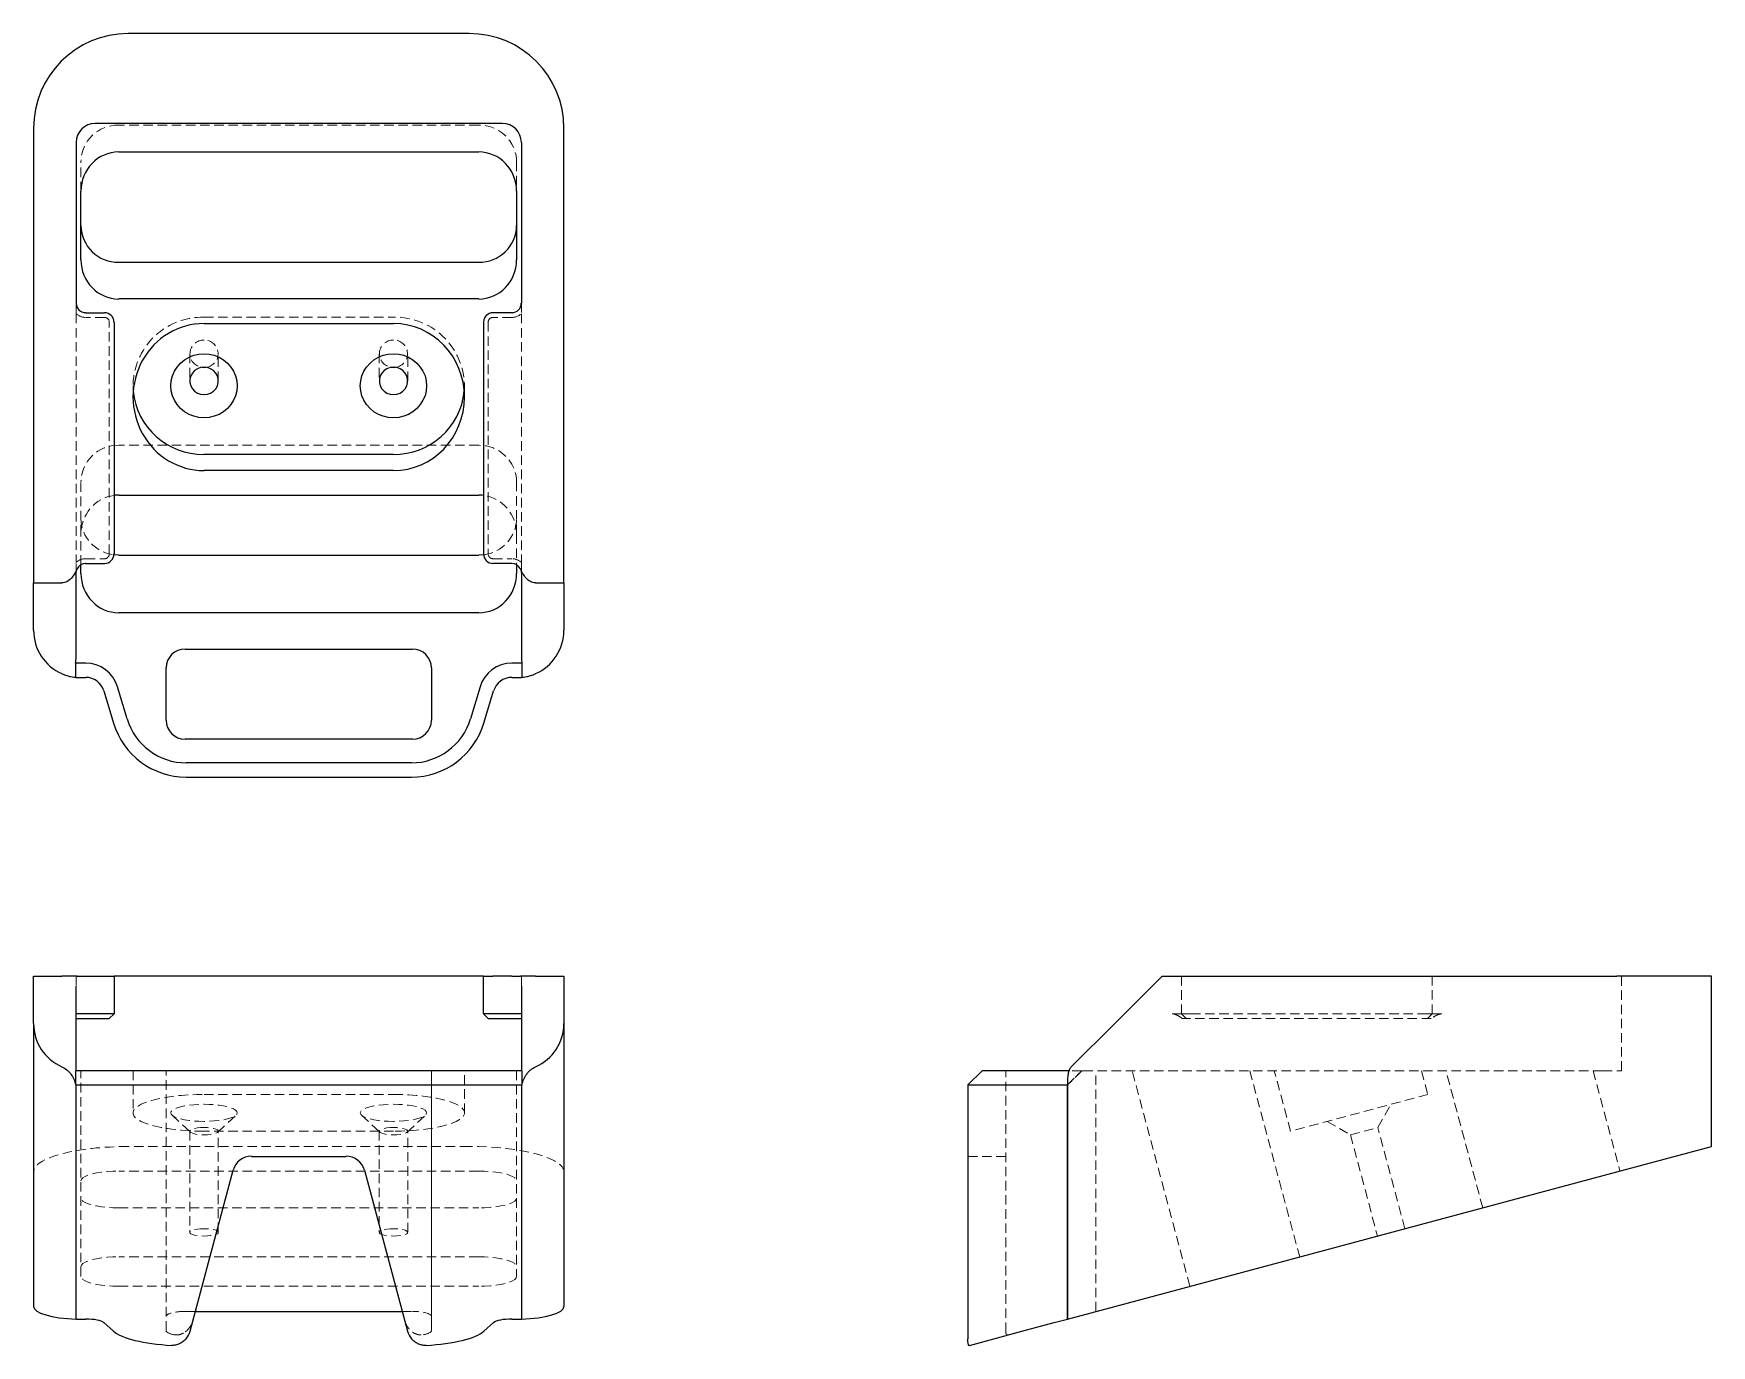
# Model space of a CAD drawing. Header units: millimetres. Extents: x 47 to 273, y 32 to 208.
import ezdxf

# ---------------------------------------------------------------- set-up
doc = ezdxf.new("R2010")
doc.units = ezdxf.units.MM
doc.linetypes.add('HIDDEN', pattern=[1.905, 1.27, -0.635])

msp = doc.modelspace()

# ---------------------------------------------------------------- linework, layer by layer
at = {"color": 7, "linetype": 'Continuous', "lineweight": 25}
for p, q in [((105.93, 208), (60.07, 208)), ((47.33, 195.26), (47.33, 134.11)), ((110.39, 195.91), (55.61, 195.91)), ((118.67, 134.11), (118.67, 195.26)), ((53.06, 193.36), (53.06, 171.73)), ((58.8, 192.08), (107.2, 192.08)), ((112.94, 193.36), (112.94, 171.73)), ((53.7, 177.57), (53.7, 186.8)), ((112.3, 186.8), (112.3, 177.57)), ((58.8, 177.24), (107.2, 177.24)), ((107.2, 172.3), (58.8, 172.3)), ((54.34, 170.45), (56.88, 170.45)), ((111.66, 170.45), (109.12, 170.45)), ((58.16, 169.18), (58.16, 138)), ((70.26, 169), (95.74, 169)), ((107.84, 169.18), (107.84, 138)), ((95.74, 151.39), (70.26, 151.39)), ((95.74, 149.21), (70.26, 149.21)), ((58.8, 145.92), (107.2, 145.92)), ((58.8, 137.86), (58.15, 137.9)), ((58.8, 137.86), (107.2, 137.86)), ((107.85, 137.9), (107.2, 137.86)), ((53.06, 124.07), (53.06, 135.45)), ((53.7, 135.37), (53.7, 136.55)), ((54.34, 136.72), (56.88, 136.72)), ((111.66, 136.72), (109.12, 136.72)), ((112.3, 136.55), (112.3, 135.37)), ((112.94, 135.45), (112.94, 124.07)), ((47.33, 127.74), (47.33, 134.11)), ((47.33, 134.11), (51.15, 134.11)), ((114.85, 134.11), (118.67, 134.11)), ((118.67, 134.11), (118.67, 127.74)), ((107.2, 130.09), (58.8, 130.09)), ((67.71, 125.22), (98.29, 125.22)), ((52.98, 123.31), (52.98, 121.41)), ((54.35, 123.31), (52.98, 123.31)), ((65.16, 115.64), (65.16, 122.67)), ((100.84, 122.67), (100.84, 115.64)), ((113.02, 123.31), (111.65, 123.31)), ((113.02, 123.31), (113.02, 121.41)), ((53.06, 121.4), (54.35, 121.4)), ((59.92, 115.81), (58.62, 120.13)), ((107.38, 120.13), (106.08, 115.81)), ((111.65, 121.4), (112.94, 121.4)), ((56.79, 119.58), (58.09, 115.26)), ((107.91, 115.26), (109.21, 119.58)), ((98.29, 113.1), (67.71, 113.1)), ((98.15, 109.91), (67.85, 109.91)), ((67.85, 108), (98.15, 108)), ((47.33, 74.86), (47.33, 81.23)), ((47.33, 81.23), (51.15, 81.23)), ((53.06, 68.49), (53.06, 79.87)), ((53.18, 81.23), (54.34, 81.23)), ((54.34, 81.23), (56.88, 81.23)), ((56.88, 81.23), (58.16, 81.23)), ((58.16, 81.23), (58.16, 76.14)), ((107.84, 81.23), (58.16, 81.23)), ((107.84, 76.14), (107.84, 81.23)), ((107.84, 81.23), (109.12, 81.23)), ((111.66, 81.23), (109.12, 81.23)), ((111.66, 81.23), (112.82, 81.23)), ((112.94, 79.87), (112.94, 68.49)), ((114.85, 81.23), (118.67, 81.23)), ((118.67, 81.23), (118.67, 74.86)), ((199.11, 81.23), (192.74, 74.86)), ((199.11, 81.23), (260.26, 81.23)), ((273, 81.23), (260.26, 81.23)), ((273, 58.3), (273, 81.23)), ((47.33, 74.86), (47.33, 36.79)), ((54.34, 76.14), (53.06, 76.14)), ((53.06, 75.5), (54.34, 75.5)), ((56.88, 76.14), (54.34, 76.14)), ((54.34, 75.5), (56.88, 75.5)), ((58.16, 76.14), (56.88, 76.14)), ((56.88, 75.5), (57.52, 75.5)), ((58.16, 76.14), (57.52, 75.5)), ((109.12, 76.14), (107.84, 76.14)), ((107.84, 76.14), (108.48, 75.5)), ((108.48, 75.5), (109.12, 75.5)), ((111.66, 76.14), (109.12, 76.14)), ((109.12, 75.5), (111.66, 75.5)), ((112.94, 76.14), (111.66, 76.14)), ((111.66, 75.5), (112.94, 75.5)), ((118.67, 74.86), (118.67, 36.79)), ((186.9, 69.03), (192.74, 74.86)), ((52.98, 68.49), (52.98, 66.59)), ((54.35, 68.49), (52.98, 68.49)), ((58.62, 68.49), (54.35, 68.49)), ((59.92, 68.49), (58.62, 68.49)), ((67.85, 68.49), (59.92, 68.49)), ((98.15, 68.49), (67.85, 68.49)), ((106.08, 68.49), (98.15, 68.49)), ((107.38, 68.49), (106.08, 68.49)), ((111.65, 68.49), (107.38, 68.49)), ((113.02, 68.49), (111.65, 68.49)), ((113.02, 68.49), (113.02, 66.59)), ((173, 66.58), (174.91, 68.49)), ((180.81, 68.49), (174.91, 68.49)), ((185.13, 68.49), (180.81, 68.49)), ((186.63, 68.49), (185.13, 68.49)), ((53.06, 35.1), (53.06, 66.58)), ((53.06, 66.58), (54.35, 66.58)), ((54.35, 66.58), (56.79, 66.58)), ((56.79, 66.58), (58.09, 66.58)), ((58.09, 66.58), (67.85, 66.58)), ((67.85, 66.58), (98.15, 66.58)), ((98.15, 66.58), (107.91, 66.58)), ((107.91, 66.58), (109.21, 66.58)), ((109.21, 66.58), (111.65, 66.58)), ((111.65, 66.58), (112.94, 66.58)), ((112.94, 66.58), (112.94, 35.1)), ((173, 66.58), (180.26, 66.58)), ((173, 66.58), (173, 32.45)), ((180.26, 66.58), (184.58, 66.58)), ((184.58, 66.58), (186.4, 66.58)), ((186.4, 66.58), (186.41, 66.59)), ((186.4, 66.58), (186.4, 35.1)), ((186.4, 35.1), (186.4, 66.58)), ((76.63, 56.98), (89.37, 56.98)), ((260.26, 54.89), (273, 58.3)), ((68.38, 33.48), (74.17, 55.1)), ((91.83, 55.1), (97.62, 33.48)), ((192.74, 36.79), (260.26, 54.89)), ((69.09, 36.12), (96.91, 36.12)), ((186.4, 35.1), (192.74, 36.79)), ((53.06, 35.1), (54.35, 35.1)), ((56.79, 34.61), (58.09, 33.45)), ((107.91, 33.45), (109.21, 34.61)), ((111.65, 35.1), (112.94, 35.1)), ((180.26, 33.45), (184.58, 34.61)), ((184.58, 34.61), (186.4, 35.1)), ((173.19, 31.56), (180.26, 33.45))]:
    msp.add_line(p, q, dxfattribs=at)
at = {"color": 7, "linetype": 'HIDDEN', "lineweight": 18}
for p, q in [((107.2, 195.69), (58.8, 195.69)), ((53.7, 186.8), (53.7, 190.77)), ((112.3, 190.77), (112.3, 186.8)), ((53.06, 170.3), (53.06, 136.87)), ((56.88, 169.82), (54.34, 169.82)), ((70.26, 169.85), (95.74, 169.85)), ((111.66, 169.82), (109.12, 169.82)), ((112.94, 170.3), (112.94, 136.87)), ((57.52, 138), (57.52, 169.18)), ((108.48, 169.18), (108.48, 138)), ((68.35, 164.93), (68.35, 161.28)), ((72.17, 161.28), (72.17, 164.93)), ((93.83, 164.93), (93.83, 161.28)), ((97.65, 161.28), (97.65, 164.93)), ((60.71, 160.62), (60.71, 159.11)), ((105.29, 159.11), (105.29, 160.62)), ((107.2, 152.62), (58.8, 152.62)), ((53.7, 140.64), (53.7, 147.7)), ((112.3, 147.7), (112.3, 140.64)), ((53.7, 136.55), (53.7, 140.64)), ((112.3, 140.64), (112.3, 136.55)), ((54.34, 137.36), (56.88, 137.36)), ((109.12, 137.36), (111.66, 137.36)), ((53.06, 81.23), (53.06, 79.87)), ((53.06, 81.23), (53.18, 81.23)), ((112.82, 81.23), (112.94, 81.23)), ((112.94, 79.87), (112.94, 81.23)), ((201.72, 76.14), (201.72, 81.23)), ((235.45, 81.23), (235.45, 76.14)), ((260.91, 68.49), (260.91, 81.23)), ((200.45, 76.14), (201.72, 76.14)), ((201.72, 76.14), (202.36, 75.5)), ((201.72, 76.14), (203, 76.14)), ((235.3, 75.5), (201.87, 75.5)), ((203, 76.14), (234.18, 76.14)), ((234.18, 76.14), (235.45, 76.14)), ((235.45, 76.14), (234.82, 75.5)), ((235.45, 76.14), (236.73, 76.14)), ((53.7, 40.82), (53.7, 68.49)), ((60.71, 68.49), (60.71, 62.83)), ((65.16, 33.55), (65.16, 68.49)), ((100.84, 68.49), (100.84, 33.55)), ((100.84, 35.44), (100.84, 68.49)), ((105.29, 62.83), (105.29, 68.49)), ((112.3, 68.49), (112.3, 40.82)), ((178.1, 33.35), (178.1, 68.49)), ((186.4, 66.58), (188.31, 68.49)), ((188.31, 68.49), (186.41, 66.59)), ((188.31, 68.49), (186.63, 68.49)), ((189.07, 68.49), (188.31, 68.49)), ((258.36, 68.49), (189.07, 68.49)), ((190.22, 36.12), (190.22, 68.49)), ((202.86, 39.5), (195.09, 68.49)), ((210.92, 68.49), (217.62, 43.46)), ((216.39, 60.36), (214.21, 68.49)), ((234, 68.49), (234.85, 65.31)), ((242.24, 50.06), (237.3, 68.49)), ((257.08, 68.49), (260.69, 55)), ((258.36, 68.49), (260.91, 68.49)), ((186.4, 66.58), (186.4, 66.58)), ((70.26, 65.31), (95.74, 65.31)), ((234.85, 65.31), (216.39, 60.36)), ((228.13, 60.87), (229.93, 63.99)), ((65.96, 62.52), (68.42, 60.24)), ((72.1, 60.24), (74.56, 62.52)), ((91.44, 62.52), (93.9, 60.24)), ((97.58, 60.24), (100.04, 62.52)), ((221.32, 61.68), (224.44, 59.88)), ((68.35, 60.37), (68.35, 46.76)), ((95.74, 60.36), (70.26, 60.36)), ((72.17, 46.76), (72.17, 60.37)), ((93.83, 60.37), (93.83, 46.76)), ((97.65, 46.76), (97.65, 60.37)), ((224.44, 59.88), (228.13, 60.87)), ((224.44, 59.88), (228.08, 46.26)), ((231.78, 47.25), (228.13, 60.87)), ((105.93, 58.3), (60.07, 58.3)), ((173, 56.98), (178.1, 56.98)), ((107.2, 55), (58.8, 55)), ((58.8, 50.06), (107.2, 50.06)), ((107.2, 43.46), (58.8, 43.46)), ((58.8, 39.5), (107.2, 39.5)), ((67.71, 36.12), (69.09, 36.12)), ((96.91, 36.12), (98.29, 36.12)), ((65.16, 33.55), (65.16, 35.44)), ((100.84, 35.44), (100.84, 33.55))]:
    msp.add_line(p, q, dxfattribs=at)
at = {"color": 7, "linetype": 'Continuous', "lineweight": 25, "flags": 128}
for points in [[(70.26, 156.32), (69.56, 156.37), (68.88, 156.53), (68.24, 156.78), (67.64, 157.14), (67.11, 157.58), (66.65, 158.09), (66.29, 158.67), (66.02, 159.29), (65.86, 159.95), (65.8, 160.62), (65.86, 161.3), (66.02, 161.95), (66.29, 162.58), (66.65, 163.15), (67.11, 163.67), (67.64, 164.11), (68.24, 164.46), (68.88, 164.72), (69.56, 164.88), (70.26, 164.93), (70.96, 164.88), (71.64, 164.72), (72.28, 164.46), (72.88, 164.11), (73.41, 163.67), (73.87, 163.15), (74.23, 162.58), (74.5, 161.95), (74.66, 161.3), (74.72, 160.62), (74.66, 159.95), (74.5, 159.29), (74.23, 158.67), (73.87, 158.09), (73.41, 157.58), (72.88, 157.14), (72.28, 156.78), (71.64, 156.53), (70.96, 156.37), (70.26, 156.32)], [(95.74, 156.32), (95.04, 156.37), (94.36, 156.53), (93.72, 156.78), (93.12, 157.14), (92.59, 157.58), (92.13, 158.09), (91.77, 158.67), (91.5, 159.29), (91.34, 159.95), (91.28, 160.62), (91.34, 161.3), (91.5, 161.95), (91.77, 162.58), (92.13, 163.15), (92.59, 163.67), (93.12, 164.11), (93.72, 164.46), (94.36, 164.72), (95.04, 164.88), (95.74, 164.93), (96.44, 164.88), (97.12, 164.72), (97.76, 164.46), (98.36, 164.11), (98.89, 163.67), (99.35, 163.15), (99.71, 162.58), (99.98, 161.95), (100.14, 161.3), (100.2, 160.62), (100.14, 159.95), (99.98, 159.29), (99.71, 158.67), (99.35, 158.09), (98.89, 157.58), (98.36, 157.14), (97.76, 156.78), (97.12, 156.53), (96.44, 156.37), (95.74, 156.32)], [(70.26, 163.13), (69.8, 163.07), (69.37, 162.92), (68.99, 162.66), (68.69, 162.33), (68.47, 161.94), (68.36, 161.5), (68.36, 161.06), (68.47, 160.63), (68.69, 160.23), (68.99, 159.9), (69.37, 159.65), (69.8, 159.49), (70.26, 159.44), (70.72, 159.49), (71.15, 159.65), (71.53, 159.9), (71.83, 160.23), (72.05, 160.63), (72.16, 161.06), (72.16, 161.5), (72.05, 161.94), (71.83, 162.33), (71.53, 162.66), (71.15, 162.92), (70.72, 163.07), (70.26, 163.13)], [(69.97, 163.11), (70.26, 163.08), (70.55, 163.11)], [(95.74, 163.13), (95.28, 163.07), (94.85, 162.92), (94.47, 162.66), (94.17, 162.33), (93.95, 161.94), (93.84, 161.5), (93.84, 161.06), (93.95, 160.63), (94.17, 160.23), (94.47, 159.9), (94.85, 159.65), (95.28, 159.49), (95.74, 159.44), (96.2, 159.49), (96.63, 159.65), (97.01, 159.9), (97.31, 160.23), (97.53, 160.63), (97.64, 161.06), (97.64, 161.5), (97.53, 161.94), (97.31, 162.33), (97.01, 162.66), (96.63, 162.92), (96.2, 163.07), (95.74, 163.13)], [(95.45, 163.11), (95.74, 163.08), (96.03, 163.11)]]:
    msp.add_lwpolyline(points, dxfattribs=at)
at = {"color": 7, "linetype": 'HIDDEN', "lineweight": 18, "flags": 128}
for points in [[(70.26, 60.36), (69.23, 60.37), (68.21, 60.42), (67.21, 60.49), (66.25, 60.59), (65.33, 60.71), (64.48, 60.86), (63.69, 61.04), (62.98, 61.23), (62.35, 61.44), (61.82, 61.67), (61.38, 61.92), (61.05, 62.17), (60.83, 62.43), (60.72, 62.7), (60.72, 62.97), (60.83, 63.23), (61.05, 63.49), (61.38, 63.75), (61.82, 63.99), (62.35, 64.22), (62.98, 64.43), (63.69, 64.63), (64.48, 64.8), (65.33, 64.95), (66.25, 65.08), (67.21, 65.18), (68.21, 65.25), (69.23, 65.29), (70.26, 65.31)], [(70.26, 61.68), (69.56, 61.69), (68.88, 61.74), (68.24, 61.8), (67.64, 61.9), (67.11, 62.02), (66.65, 62.15), (66.29, 62.31), (66.02, 62.48), (65.86, 62.65), (65.8, 62.83), (65.86, 63.01), (66.02, 63.19), (66.29, 63.36), (66.65, 63.51), (67.11, 63.65), (67.64, 63.77), (68.24, 63.86), (68.88, 63.93), (69.56, 63.97), (70.26, 63.99), (70.96, 63.97), (71.64, 63.93), (72.28, 63.86), (72.88, 63.77), (73.41, 63.65), (73.87, 63.51), (74.23, 63.36), (74.5, 63.19), (74.66, 63.01), (74.72, 62.83), (74.66, 62.65), (74.5, 62.48), (74.23, 62.31), (73.87, 62.15), (73.41, 62.02), (72.88, 61.9), (72.28, 61.8), (71.64, 61.74), (70.96, 61.69), (70.26, 61.68)], [(95.74, 61.68), (95.04, 61.69), (94.36, 61.74), (93.72, 61.8), (93.12, 61.9), (92.59, 62.02), (92.13, 62.15), (91.77, 62.31), (91.5, 62.48), (91.34, 62.65), (91.28, 62.83), (91.34, 63.01), (91.5, 63.19), (91.77, 63.36), (92.13, 63.51), (92.59, 63.65), (93.12, 63.77), (93.72, 63.86), (94.36, 63.93), (95.04, 63.97), (95.74, 63.99), (96.44, 63.97), (97.12, 63.93), (97.76, 63.86), (98.36, 63.77), (98.89, 63.65), (99.35, 63.51), (99.71, 63.36), (99.98, 63.19), (100.14, 63.01), (100.2, 62.83), (100.14, 62.65), (99.98, 62.48), (99.71, 62.31), (99.35, 62.15), (98.89, 62.02), (98.36, 61.9), (97.76, 61.8), (97.12, 61.74), (96.44, 61.69), (95.74, 61.68)], [(95.74, 65.31), (96.77, 65.29), (97.79, 65.25), (98.79, 65.18), (99.75, 65.08), (100.67, 64.95), (101.52, 64.8), (102.31, 64.63), (103.02, 64.43), (103.65, 64.22), (104.18, 63.99), (104.62, 63.75), (104.95, 63.49), (105.17, 63.23), (105.28, 62.97), (105.28, 62.7), (105.17, 62.43), (104.95, 62.17), (104.62, 61.92), (104.18, 61.67), (103.65, 61.44), (103.02, 61.23), (102.31, 61.04), (101.52, 60.86), (100.67, 60.71), (99.75, 60.59), (98.79, 60.49), (97.79, 60.42), (96.77, 60.37), (95.74, 60.36)], [(70.26, 60.87), (69.8, 60.85), (69.37, 60.81), (68.99, 60.74), (68.69, 60.65), (68.47, 60.55), (68.36, 60.43), (68.36, 60.31), (68.47, 60.2), (68.69, 60.09), (68.99, 60), (69.37, 59.93), (69.8, 59.89), (70.26, 59.88), (70.72, 59.89), (71.15, 59.93), (71.53, 60), (71.83, 60.09), (72.05, 60.2), (72.16, 60.31), (72.16, 60.43), (72.05, 60.55), (71.83, 60.65), (71.53, 60.74), (71.15, 60.81), (70.72, 60.85), (70.26, 60.87)], [(95.74, 60.87), (95.28, 60.85), (94.85, 60.81), (94.47, 60.74), (94.17, 60.65), (93.95, 60.55), (93.84, 60.43), (93.84, 60.31), (93.95, 60.2), (94.17, 60.09), (94.47, 60), (94.85, 59.93), (95.28, 59.89), (95.74, 59.88), (96.2, 59.89), (96.63, 59.93), (97.01, 60), (97.31, 60.09), (97.53, 60.2), (97.64, 60.31), (97.64, 60.43), (97.53, 60.55), (97.31, 60.65), (97.01, 60.74), (96.63, 60.81), (96.2, 60.85), (95.74, 60.87)], [(53.7, 53.68), (53.77, 53.89), (53.95, 54.09), (54.26, 54.28), (54.68, 54.46), (55.2, 54.62), (55.8, 54.75), (56.49, 54.86), (57.22, 54.94), (58, 54.99), (58.8, 55)], [(107.2, 55), (108, 54.99), (108.78, 54.94), (109.51, 54.86), (110.2, 54.75), (110.8, 54.62), (111.32, 54.46), (111.74, 54.28), (112.05, 54.09), (112.23, 53.89), (112.3, 53.68)], [(58.8, 50.06), (58, 50.07), (57.22, 50.12), (56.49, 50.2), (55.8, 50.31), (55.2, 50.44), (54.68, 50.6), (54.26, 50.78), (53.95, 50.97), (53.77, 51.17), (53.7, 51.37)], [(112.3, 51.37), (112.23, 51.17), (112.05, 50.97), (111.74, 50.78), (111.32, 50.6), (110.8, 50.44), (110.2, 50.31), (109.51, 50.2), (108.78, 50.12), (108, 50.07), (107.2, 50.06)], [(70.26, 47.25), (69.8, 47.24), (69.37, 47.2), (68.99, 47.13), (68.69, 47.04), (68.47, 46.93), (68.36, 46.82), (68.36, 46.7), (68.47, 46.58), (68.69, 46.48), (68.99, 46.39), (69.37, 46.32), (69.8, 46.28), (70.26, 46.26), (70.72, 46.28), (71.15, 46.32), (71.53, 46.39), (71.83, 46.48), (72.05, 46.58), (72.16, 46.7), (72.16, 46.82), (72.05, 46.93), (71.83, 47.04), (71.53, 47.13), (71.15, 47.2), (70.72, 47.24), (70.26, 47.25)], [(95.74, 47.25), (95.28, 47.24), (94.85, 47.2), (94.47, 47.13), (94.17, 47.04), (93.95, 46.93), (93.84, 46.82), (93.84, 46.7), (93.95, 46.58), (94.17, 46.48), (94.47, 46.39), (94.85, 46.32), (95.28, 46.28), (95.74, 46.26), (96.2, 46.28), (96.63, 46.32), (97.01, 46.39), (97.31, 46.48), (97.53, 46.58), (97.64, 46.7), (97.64, 46.82), (97.53, 46.93), (97.31, 47.04), (97.01, 47.13), (96.63, 47.2), (96.2, 47.24), (95.74, 47.25)], [(53.7, 42.14), (53.77, 42.35), (53.95, 42.55), (54.26, 42.74), (54.68, 42.92), (55.2, 43.08), (55.8, 43.21), (56.49, 43.32), (57.22, 43.4), (58, 43.45), (58.8, 43.46)], [(107.2, 43.46), (108, 43.45), (108.78, 43.4), (109.51, 43.32), (110.2, 43.21), (110.8, 43.08), (111.32, 42.92), (111.74, 42.74), (112.05, 42.55), (112.23, 42.35), (112.3, 42.14)], [(58.8, 39.5), (58, 39.52), (57.22, 39.57), (56.49, 39.65), (55.8, 39.76), (55.2, 39.89), (54.68, 40.05), (54.26, 40.22), (53.95, 40.42), (53.77, 40.62), (53.7, 40.82)], [(112.3, 40.82), (112.23, 40.62), (112.05, 40.42), (111.74, 40.22), (111.32, 40.05), (110.8, 39.89), (110.2, 39.76), (109.51, 39.65), (108.78, 39.57), (108, 39.52), (107.2, 39.5)]]:
    msp.add_lwpolyline(points, dxfattribs=at)
at = {"color": 7, "linetype": 'Continuous', "lineweight": 25}
for centre, radius, start, end in [((60.07, 195.26), 12.74, 90, 180), ((105.93, 195.26), 12.74, 0, 90), ((55.61, 193.36), 2.55, 90, 180), ((110.39, 193.36), 2.55, 0, 90), ((58.71, 182.25), 5.01, 181.0102, 270.9758), ((107.29, 182.25), 5.01, 269.0242, 358.9898), ((54.34, 171.73), 1.27, 180, 270), ((111.66, 171.73), 1.27, 270, 0), ((56.88, 169.18), 1.27, 0, 90), ((109.12, 169.18), 1.27, 90, 180), ((70.11, 160.82), 9.42, 185.638, 270.8871), ((95.89, 160.82), 9.42, 269.1129, 354.362), ((56.88, 138), 1.27, 270, 0), ((109.12, 138), 1.27, 180, 270), ((54.34, 135.45), 1.27, 90, 154.6645), ((111.66, 135.45), 1.27, 25.3355, 90), ((53.7, 127.74), 6.37, 180, 246.3766), ((112.3, 127.74), 6.37, 293.6233, 0), ((67.71, 122.67), 2.55, 90, 180), ((98.29, 122.67), 2.55, 360, 90), ((54.35, 118.85), 4.46, 16.6992, 90), ((111.65, 118.85), 4.46, 90, 163.3008), ((53.7, 127.74), 6.37, 263.5231, 264.2191), ((54.35, 118.85), 2.55, 16.6992, 90), ((111.65, 118.85), 2.55, 90, 163.3008), ((112.3, 127.74), 6.37, 275.7807, 276.4768), ((67.85, 118.19), 10.19, 196.6992, 270), ((67.85, 118.19), 8.28, 196.6992, 270), ((67.71, 115.64), 2.55, 180, 270), ((98.15, 118.19), 8.28, 270, 343.3008), ((98.15, 118.19), 10.19, 270, 343.3008), ((98.29, 115.64), 2.55, 270, 0), ((53.7, 74.86), 6.37, 180, 246.3766), ((112.3, 74.86), 6.37, 293.6233, 0), ((53.7, 72.92), 6.37, 263.5231, 264.2191), ((112.3, 72.92), 6.37, 275.7807, 276.4768), ((76.63, 54.44), 2.55, 90, 165), ((89.37, 54.44), 2.55, 15, 90)]:
    msp.add_arc(centre, radius, start, end, dxfattribs=at)
at = {"color": 7, "linetype": 'HIDDEN', "lineweight": 18}
for centre, radius, start, end in [((58.71, 190.68), 5.01, 89.0242, 178.9898), ((107.29, 190.68), 5.01, 1.0102, 90.9758), ((54.34, 171.73), 1.91, 228.1897, 270), ((56.88, 169.18), 0.637, 0, 90), ((70.07, 160.5), 9.36, 88.8604, 183.7053), ((95.93, 160.5), 9.36, 356.2947, 91.1396), ((109.12, 169.18), 0.637, 90, 180), ((111.66, 171.73), 1.91, 270, 311.8103), ((70.21, 164.93), 1.84, 88.3112, 262.4984), ((70.31, 164.93), 1.84, 277.5139, 91.6764), ((95.69, 164.93), 1.84, 88.3112, 262.4984), ((95.79, 164.93), 1.84, 277.5139, 91.6764), ((58.71, 147.61), 5.01, 89.0242, 178.9898), ((107.29, 147.61), 5.01, 1.0102, 90.9758), ((58.69, 142.86), 4.99, 180.9269, 263.7702), ((107.31, 142.86), 4.99, 276.2297, 359.0731), ((56.88, 138), 0.637, 270, 0), ((109.12, 138), 0.637, 180, 270), ((54.34, 135.45), 1.91, 90, 131.8103), ((111.66, 135.45), 1.91, 48.1897, 90)]:
    msp.add_arc(centre, radius, start, end, dxfattribs=at)
at = {"color": 7, "linetype": 'Continuous', "lineweight": 25}
for centre, major_axis, ratio, start_param, end_param in [((58.8, 186.8), (0, 5.28), 0.965926, 0, 1.570796), ((107.2, 186.8), (0, 5.28), 0.965926, 4.712389, 6.283185), ((58.8, 177.57), (0, -5.28), 0.965926, 4.712389, 6.283185), ((107.2, 177.57), (0, -5.28), 0.965926, 0, 1.570796), ((70.26, 159.11), (0, 9.89), 0.965926, 0, 3.141593), ((95.74, 159.11), (0, 9.89), 0.965926, 3.141593, 6.283185), ((58.8, 140.64), (0, 5.28), 0.965926, 0, 0.12624), ((107.2, 140.64), (0, 5.28), 0.965926, 6.156948, 6.283185), ((58.8, 135.37), (0, -5.28), 0.965926, 4.712389, 6.283185), ((107.2, 135.37), (0, -5.28), 0.965926, 0, 1.570796), ((51.15, 124.07), (0, -2.7), 0.707107, 1.286058, 1.570796), ((114.85, 124.07), (0, -2.7), 0.707107, 4.712389, 4.997128), ((53.7, 36.79), (6.37, 0), 0.267949, 3.141593, 4.611494), ((112.3, 36.79), (6.37, 0), 0.267949, 4.813282, 6.283185), ((54.35, 34.41), (2.55, 0), 0.267949, 0.291457, 1.570796), ((111.65, 34.41), (2.55, 0), 0.267949, 1.570796, 2.850136), ((67.85, 34.24), (10.19, 0), 0.267949, 3.433049, 4.518407), ((65.92, 34.14), (-0.68, -2.55), 0.963611, 1.128288, 1.570796), ((100.08, 34.14), (0.68, -2.55), 0.963611, 4.712389, 5.154897), ((98.15, 34.24), (10.19, 0), 0.267949, 4.906371, 5.991729)]:
    msp.add_ellipse(centre, major_axis=major_axis, ratio=ratio, start_param=start_param, end_param=end_param, dxfattribs=at)
at = {"color": 7, "linetype": 'HIDDEN', "lineweight": 18}
for centre, major_axis, ratio, start_param, end_param in [((58.8, 140.64), (0, 5.28), 0.965926, 0.12624, 1.570796), ((107.2, 140.64), (0, 5.28), 0.965926, 4.712389, 6.156948), ((60.07, 54.89), (12.74, 0), 0.267949, 1.570796, 3.141593), ((105.93, 54.89), (12.74, 0), 0.267949, 0, 1.570796), ((67.71, 35.44), (2.55, 0), 0.267949, 1.570796, 3.141593), ((98.29, 35.44), (2.55, 0), 0.267949, 0, 1.570796), ((66.28, 35.51), (-0.68, -2.55), 0.963611, 0.86431, 1.570796), ((99.72, 35.51), (0.68, -2.55), 0.963611, 4.712389, 5.418875), ((67.71, 33.55), (2.55, 0), 0.267949, 3.141593, 4.110346), ((98.29, 33.55), (2.55, 0), 0.267949, 5.314432, 6.283185)]:
    msp.add_ellipse(centre, major_axis=major_axis, ratio=ratio, start_param=start_param, end_param=end_param, dxfattribs=at)
for points, knots in [([(53.06, 170.3), (53.06, 170.46), (53.06, 170.6), (53.06, 170.86), (53.06, 170.98), (53.06, 171.32), (53.06, 171.52), (53.06, 171.73)], [0, 0, 0, 0, 0.25, 0.25, 0.5, 0.5, 1, 1, 1, 1]), ([(112.94, 171.73), (112.94, 171.52), (112.94, 171.32), (112.94, 170.98), (112.94, 170.86), (112.94, 170.6), (112.94, 170.46), (112.94, 170.3)], [0, 0, 0, 0, 0.5, 0.5, 0.75, 0.75, 1, 1, 1, 1]), ([(53.06, 135.45), (53.06, 135.66), (53.06, 135.86), (53.06, 136.2), (53.06, 136.31), (53.06, 136.57), (53.06, 136.71), (53.06, 136.87)], [0, 0, 0, 0, 0.5, 0.5, 0.75, 0.75, 1, 1, 1, 1]), ([(112.94, 136.87), (112.94, 136.71), (112.94, 136.57), (112.94, 136.31), (112.94, 136.2), (112.94, 135.86), (112.94, 135.66), (112.94, 135.45)], [0, 0, 0, 0, 0.25, 0.25, 0.5, 0.5, 1, 1, 1, 1]), ([(201.87, 75.5), (201.71, 75.62), (201.57, 75.71), (201.31, 75.87), (201.2, 75.93), (200.86, 76.09), (200.66, 76.14), (200.45, 76.14)], [0, 0, 0, 0, 0.25, 0.25, 0.5, 0.5, 1, 1, 1, 1]), ([(236.73, 76.14), (236.52, 76.14), (236.32, 76.09), (235.98, 75.93), (235.86, 75.87), (235.6, 75.71), (235.46, 75.62), (235.3, 75.5)], [0, 0, 0, 0, 0.5, 0.5, 0.75, 0.75, 1, 1, 1, 1]), ([(66.27, 32.99), (66.38, 32.97), (66.5, 32.96), (66.74, 32.97), (66.87, 32.98), (67.12, 33.04), (67.24, 33.09), (67.49, 33.2), (67.6, 33.27), (67.71, 33.35)], [0, 0, 0, 0, 0.25, 0.25, 0.5, 0.5, 0.75, 0.75, 1, 1, 1, 1]), ([(98.29, 33.35), (98.4, 33.27), (98.51, 33.2), (98.76, 33.09), (98.88, 33.04), (99.13, 32.98), (99.26, 32.97), (99.5, 32.96), (99.62, 32.97), (99.73, 32.99)], [0, 0, 0, 0, 0.25, 0.25, 0.5, 0.5, 0.75, 0.75, 1, 1, 1, 1]), ([(178.1, 33.35), (178.1, 33.27), (178.1, 33.2), (178.14, 33.09), (178.16, 33.04), (178.24, 32.98), (178.28, 32.97), (178.4, 32.96), (178.47, 32.97), (178.54, 32.99)], [0, 0, 0, 0, 0.25, 0.25, 0.5, 0.5, 0.75, 0.75, 1, 1, 1, 1])]:
    msp.add_open_spline(points, degree=3, knots=knots, dxfattribs=at)
at = {"color": 7, "linetype": 'Continuous', "lineweight": 25}
for points, knots in [([(53.18, 135.99), (53.08, 135.77), (52.97, 135.56), (52.72, 135.14), (52.58, 134.94), (52.25, 134.58), (52.06, 134.42), (51.64, 134.18), (51.4, 134.11), (51.15, 134.11)], [0, 0, 0, 0, 0.25, 0.25, 0.5, 0.5, 0.75, 0.75, 1, 1, 1, 1]), ([(114.85, 134.11), (114.73, 134.11), (114.61, 134.13), (114.37, 134.19), (114.26, 134.24), (113.94, 134.41), (113.75, 134.57), (113.43, 134.94), (113.29, 135.14), (113.03, 135.56), (112.92, 135.77), (112.82, 135.99)], [0, 0, 0, 0, 0.125, 0.125, 0.25, 0.25, 0.5, 0.5, 0.75, 0.75, 1, 1, 1, 1]), ([(51.15, 121.9), (51.38, 121.8), (51.6, 121.72), (51.9, 121.63), (52, 121.6), (52.18, 121.55), (52.26, 121.53), (52.5, 121.48), (52.64, 121.46), (52.85, 121.42), (52.93, 121.42), (52.98, 121.41)], [0, 0, 0, 0, 0.25, 0.25, 0.375, 0.375, 0.5, 0.5, 0.75, 0.75, 1, 1, 1, 1]), ([(113.02, 121.41), (113.07, 121.42), (113.15, 121.42), (113.36, 121.46), (113.5, 121.48), (113.74, 121.53), (113.82, 121.55), (114, 121.6), (114.1, 121.63), (114.4, 121.72), (114.62, 121.8), (114.85, 121.9)], [0, 0, 0, 0, 0.25, 0.25, 0.5, 0.5, 0.625, 0.625, 0.75, 0.75, 1, 1, 1, 1]), ([(53.18, 81.23), (53.08, 81.23), (52.97, 81.23), (52.72, 81.23), (52.58, 81.23), (52.25, 81.23), (52.06, 81.23), (51.64, 81.23), (51.4, 81.23), (51.15, 81.23)], [0, 0, 0, 0, 0.25, 0.25, 0.5, 0.5, 0.75, 0.75, 1, 1, 1, 1]), ([(114.85, 81.23), (114.73, 81.23), (114.61, 81.23), (114.37, 81.23), (114.26, 81.23), (113.94, 81.23), (113.75, 81.23), (113.43, 81.23), (113.29, 81.23), (113.03, 81.23), (112.92, 81.23), (112.82, 81.23)], [0, 0, 0, 0, 0.125, 0.125, 0.25, 0.25, 0.5, 0.5, 0.75, 0.75, 1, 1, 1, 1]), ([(51.15, 69.03), (51.38, 68.92), (51.6, 68.79), (51.9, 68.54), (52, 68.45), (52.18, 68.26), (52.26, 68.16), (52.5, 67.84), (52.64, 67.6), (52.85, 67.11), (52.93, 66.85), (52.98, 66.59)], [0, 0, 0, 0, 0.25, 0.25, 0.375, 0.375, 0.5, 0.5, 0.75, 0.75, 1, 1, 1, 1]), ([(113.02, 66.59), (113.07, 66.85), (113.15, 67.11), (113.36, 67.6), (113.5, 67.83), (113.74, 68.15), (113.82, 68.26), (114, 68.45), (114.1, 68.54), (114.4, 68.79), (114.62, 68.92), (114.85, 69.03)], [0, 0, 0, 0, 0.25, 0.25, 0.5, 0.5, 0.625, 0.625, 0.75, 0.75, 1, 1, 1, 1]), ([(186.41, 66.59), (186.42, 66.85), (186.42, 67.11), (186.46, 67.6), (186.48, 67.83), (186.53, 68.15), (186.55, 68.26), (186.6, 68.45), (186.63, 68.54), (186.72, 68.79), (186.8, 68.92), (186.9, 69.03)], [0, 0, 0, 0, 0.25, 0.25, 0.5, 0.5, 0.625, 0.625, 0.75, 0.75, 1, 1, 1, 1]), ([(67.85, 32.45), (67.73, 32.31), (67.6, 32.18), (67.3, 31.95), (67.14, 31.85), (66.8, 31.69), (66.62, 31.63), (66.26, 31.56), (66.07, 31.55), (65.88, 31.56)], [0, 0, 0, 0, 0.25, 0.25, 0.5, 0.5, 0.75, 0.75, 1, 1, 1, 1]), ([(100.12, 31.56), (99.93, 31.55), (99.75, 31.56), (99.38, 31.63), (99.2, 31.69), (98.86, 31.85), (98.7, 31.94), (98.41, 32.18), (98.27, 32.31), (98.15, 32.45)], [0, 0, 0, 0, 0.25, 0.25, 0.5, 0.5, 0.75, 0.75, 1, 1, 1, 1]), ([(173.19, 31.56), (173.15, 31.55), (173.12, 31.56), (173.07, 31.63), (173.05, 31.69), (173.02, 31.85), (173.01, 31.94), (173, 32.18), (173, 32.31), (173, 32.45)], [0, 0, 0, 0, 0.25, 0.25, 0.5, 0.5, 0.75, 0.75, 1, 1, 1, 1])]:
    msp.add_open_spline(points, degree=3, knots=knots, dxfattribs=at)
for points in [[(53.06, 135.45), (53.06, 135.63), (53.1, 135.82), (53.18, 135.99)], [(112.82, 135.99), (112.9, 135.82), (112.94, 135.63), (112.94, 135.45)]]:
    msp.add_open_spline(points, degree=3, dxfattribs=at)

doc.saveas('drawing.dxf')
